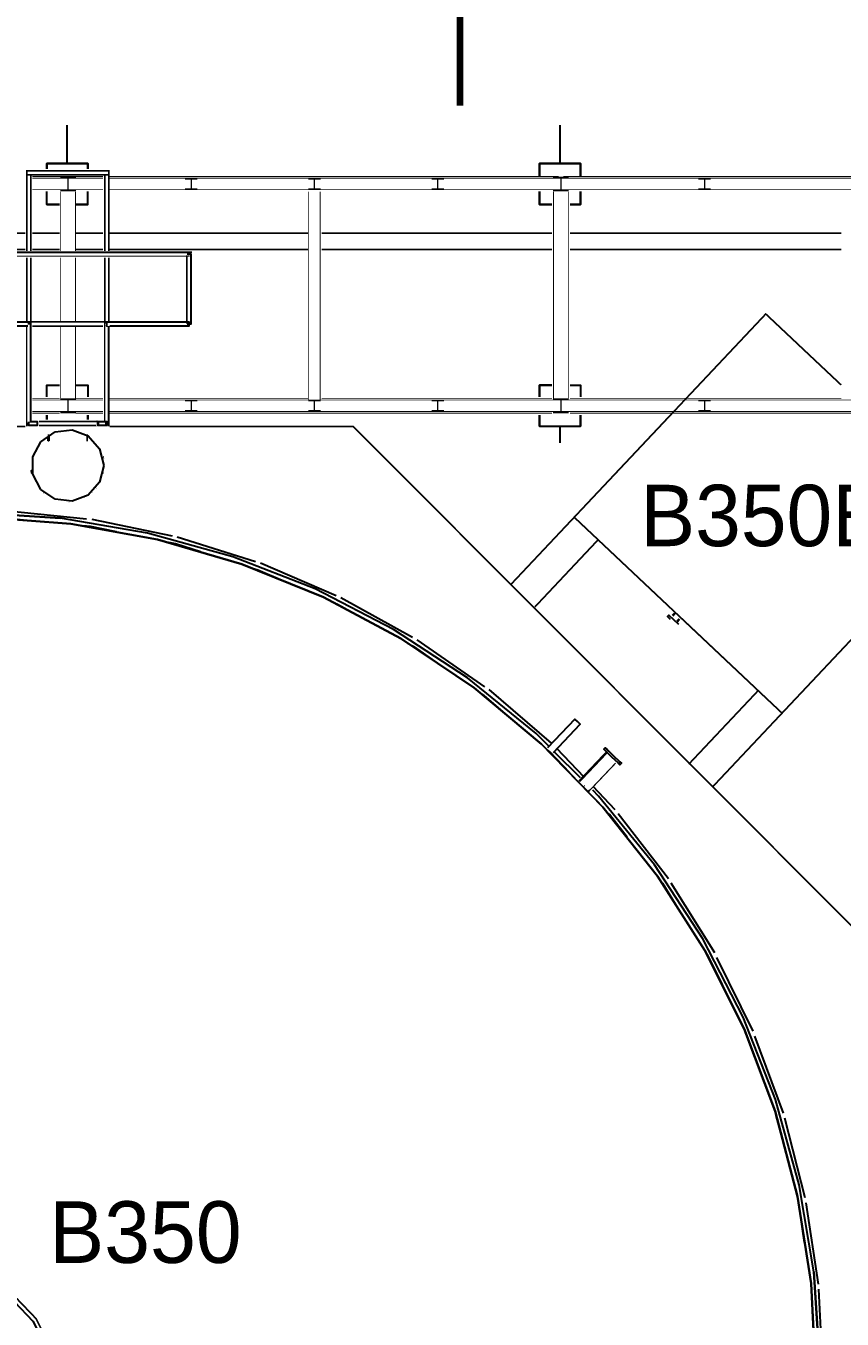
# Model space of a CAD drawing. Extents: x -57244 to 324435, y 15553 to 159369.
# Drawn here: x 164542 to 174480, y 123362 to 139101 of the extents above; entities that cross this region are included whole.
import ezdxf

# ---------------------------------------------------------------- set-up
doc = ezdxf.new("R2010")
doc.units = 0
doc.header["$LTSCALE"] = 2000
doc.header["$MEASUREMENT"] = 0
doc.linetypes.add('DASHDOT', pattern=[1, 0.5, -0.25, 0, -0.25])
doc.linetypes.add('HIDDEN', pattern=[0.375, 0.25, -0.125])
doc.layers.add('AREE PDL', color=7, linetype='CONTINUOUS', lineweight=100)
doc.layers.add('BASE', color=253, linetype='CONTINUOUS')
doc.styles.add('TXT', font='TXT', dxfattribs={"height": 0.2})

msp = doc.modelspace()

# ---------------------------------------------------------------- linework, layer by layer
at = {"layer": 'AREE PDL'}
msp.add_line((169828, 138131), (169828, 143272), dxfattribs=at)
at = {"layer": 'BASE', "linetype": 'DASHDOT'}
for p, q in [((165046, 137444), (165046, 137891)), ((171046, 137444), (171046, 137891)), ((171046, 134028), (171046, 134226)), ((171001, 130312, 1200), (171334, 129962, 1200))]:
    msp.add_line(p, q, dxfattribs=at)
at = {"layer": 'BASE', "linetype": 'Continuous'}
for p, q in [((164796, 136928), (164953, 136928)), ((165296, 136928), (165147, 136928)), ((170946, 136928), (170796, 136928)), ((171167, 136928), (171296, 136928)), ((164796, 134365, 150), (164796, 134309, 150)), ((164796, 134309, 150), (164796, 134365, 150)), ((164796, 134365, -100), (164796, 134309, -100)), ((165296, 134365, 150), (165296, 134309, 150)), ((165296, 134365, 150), (165296, 134309, 150)), ((165296, 134309, -100), (165296, 134365, -100)), ((170796, 134228, -100), (170796, 134365, -100)), ((171296, 134365, -100), (171296, 134228, -100)), ((168063, 132249, 1200), (167062, 132641, 1200)), ((169920, 131166, 1200), (169019, 131755, 1200)), ((170755, 130488, 1200), (170900, 130342, 1200)), ((170984, 130259, 1200), (171289, 129954, 1200)), ((171289, 129954, 1220), (170984, 130259, 1220)), ((173471, 126403, 19694), (173470, 126404, 19694)), ((174136, 123936, 1200), (174205, 122862, 1200)), ((174102, 123780, 19694), (174156, 122728, 19694))]:
    msp.add_line(p, q, dxfattribs=at)
at = {"layer": 'BASE', "linetype": 'HIDDEN'}
for p, q in [((164793, 134087, 149), (164842, 134121, 149)), ((164823, 134108, 249), (164814, 134102, 249))]:
    msp.add_line(p, q, dxfattribs=at)
at = {"layer": 'BASE', "linetype": 'Continuous'}
for points, elevation in [([(165296, 137361), (165296, 137428), (164796, 137428), (164796, 137361)], 150), ([(164796, 137361), (164796, 137428), (165296, 137428), (165296, 137361)], 150), ([(170796, 137278), (170796, 137428), (171296, 137428), (171296, 137278)], 150), ([(171296, 137278), (171296, 137428), (170796, 137428), (170796, 137278)], 150), ([(164953, 136928), (164796, 136928), (164796, 137084)], 150), ([(164953, 136928), (164796, 136928), (164796, 137084)], 150), ([(165147, 136928), (165296, 136928), (165296, 137084)], 150), ([(165147, 136928), (165296, 136928), (165296, 137084)], 150), ([(170946, 136928), (170796, 136928), (170796, 137084)], 150), ([(170796, 137084), (170796, 136928), (170946, 136928)], 150), ([(171167, 136928), (171296, 136928), (171296, 137084)], 150), ([(171296, 137084), (171296, 136928), (171167, 136928)], 150), ([(164796, 134587), (164796, 134728), (164953, 134728)], 150), ([(164796, 134587), (164796, 134728), (164953, 134728)], 150), ([(164796, 134587), (164796, 134728), (164953, 134728)], -100), ([(165147, 134728), (165296, 134728), (165296, 134587)], 150), ([(165147, 134728), (165296, 134728), (165296, 134587)], 150), ([(165147, 134728), (165296, 134728), (165296, 134587)], -100), ([(170946, 134728), (170796, 134728), (170796, 134587)], 150), ([(170946, 134728), (170796, 134728), (170796, 134587)], 150), ([(170796, 134587), (170796, 134728), (170946, 134728)], -100), ([(171167, 134728), (171296, 134728), (171296, 134587)], 150), ([(171167, 134728), (171296, 134728), (171296, 134587)], -100), ([(171167, 134728), (171296, 134728), (171296, 134587)], 150), ([(170796, 134365), (170796, 134228), (171296, 134228), (171296, 134365)], 150), ([(170796, 134365), (170796, 134228), (171296, 134228), (171296, 134365)], 150), ([(170900, 130342), (170755, 130488), (169920, 131166), (169019, 131755), (168063, 132249), (167062, 132641), (166025, 132929), (164964, 133108), (163890, 133177), (162815, 133135), (161750, 132984), (160706, 132723), (159695, 132356), (158726, 131888), (157811, 131322), (156959, 130665), (156269, 130011)], 1220), ([(157811, 131322), (158726, 131888), (159695, 132356), (160706, 132723), (161750, 132984), (162815, 133135), (163890, 133177), (164964, 133108)], 1200), ([(173663, 125891), (173285, 126893), (172807, 127850), (172232, 128754), (171567, 129593), (170820, 130360), (169998, 131046), (169109, 131644), (168164, 132147), (167172, 132551), (166144, 132850), (165091, 133042), (164023, 133124)], 19694), ([(164023, 133124), (165091, 133042), (166144, 132850), (167172, 132551), (168164, 132147), (169109, 131644), (169998, 131046), (170820, 130360), (171567, 129593), (172232, 128754), (172807, 127850), (173285, 126893), (173663, 125891), (173936, 124855), (174101, 123797), (174156, 122728)], 19694), ([(164176, 133114), (164282, 133114), (164592, 133083)], 19693), ([(165647, 132943), (165330, 133008), (165230, 133018)], 19693), ([(173857, 120105), (174011, 120722), (174163, 121787), (174205, 122862), (174136, 123936), (173956, 124997), (173669, 126034), (173276, 127036), (172783, 127992), (172194, 128892), (171515, 129727), (171445, 129798)], 1220), ([(173956, 124997), (173669, 126034), (173276, 127036), (172783, 127992), (172194, 128892), (171515, 129727), (171445, 129798)], 1200), ([(174156, 122728), (174101, 123797), (173936, 124855), (173663, 125891)], 19694)]:
    msp.add_lwpolyline(points, dxfattribs=dict(at, elevation=elevation))
for points, const_width, elevation in [([(164553, 137338), (165553, 137338), (165553, 137288), (164553, 137288)], 20, 4849), ([(165146, 137102), (165146, 137092), (164966, 137092), (164966, 137102), (165053, 137102), (165053, 137254), (164966, 137254), (164966, 137263), (165146, 137263), (165146, 137254), (165059, 137254), (165059, 137102)], 10, 4750), ([(166486, 137236), (166486, 137244), (166626, 137244), (166626, 137236), (166558, 137236), (166558, 137120), (166626, 137120), (166626, 137111), (166486, 137111), (166486, 137120), (166553, 137120), (166553, 137236)], 10, 4750), ([(167986, 137111), (167986, 137120), (168053, 137120), (168053, 137236), (167986, 137236), (167986, 137244), (168126, 137244), (168126, 137236), (168058, 137236), (168058, 137120), (168126, 137120), (168126, 137111)], 10, 4750), ([(169486, 137120), (169486, 137111), (169626, 137111), (169626, 137120), (169558, 137120), (169558, 137236), (169626, 137236), (169626, 137244), (169486, 137244), (169486, 137236), (169553, 137236), (169553, 137120)], 10, 4750), ([(170966, 137263), (170966, 137254), (171053, 137254), (171053, 137102), (170966, 137102), (170966, 137092), (171146, 137092), (171146, 137102), (171059, 137102), (171059, 137254), (171146, 137254), (171146, 137263)], 10, 4750), ([(171059, 137108), (178053, 137108), (178053, 137248), (171059, 137248)], 10, 4750), ([(172876, 137244), (172736, 137244), (172736, 137236), (172803, 137236), (172803, 137120), (172736, 137120), (172736, 137111), (172876, 137111), (172876, 137120), (172808, 137120), (172808, 137236), (172876, 137236)], 10, 4750), ([(165053, 134554), (165053, 134402), (164966, 134402), (164966, 134392), (165146, 134392), (165146, 134402), (165059, 134402), (165059, 134554), (165146, 134554), (165146, 134563), (164966, 134563), (164966, 134554)], 10, 4000), ([(166486, 134420), (166486, 134411), (166626, 134411), (166626, 134420), (166558, 134420), (166558, 134536), (166626, 134536), (166626, 134544), (166486, 134544), (166486, 134536), (166553, 134536), (166553, 134420)], 10, 4000), ([(168058, 134536), (168126, 134536), (168126, 134544), (167986, 134544), (167986, 134536), (168053, 134536), (168053, 134420), (167986, 134420), (167986, 134411), (168126, 134411), (168126, 134420), (168058, 134420)], 10, 4000), ([(169626, 134420), (169558, 134420), (169558, 134536), (169626, 134536), (169626, 134544), (169486, 134544), (169486, 134536), (169553, 134536), (169553, 134420), (169486, 134420), (169486, 134411), (169626, 134411)], 10, 4000), ([(171053, 134554), (171053, 134402), (170966, 134402), (170966, 134392), (171146, 134392), (171146, 134402), (171059, 134402), (171059, 134554), (171146, 134554), (171146, 134563), (170966, 134563), (170966, 134554)], 10, 4000), ([(171059, 134408), (178053, 134408), (178053, 134548), (171059, 134548)], 10, 4000), ([(172736, 134420), (172803, 134420), (172803, 134536), (172736, 134536), (172736, 134544), (172876, 134544), (172876, 134536), (172808, 134536), (172808, 134420), (172876, 134420), (172876, 134411), (172736, 134411)], 10, 4000), ([(164814, 134125), (164814, 134050), (164823, 134050), (164823, 134125)], 10, 5749), ([(165292, 134125), (165292, 134050), (165282, 134050), (165282, 134125)], 10, 5749), ([(165398, 133476), (165398, 133477)], 10, 2436), ([(165175, 133338), (165178, 133338)], 10, 2362), ([(165258, 133365), (165260, 133366)], 10, 2362)]:
    msp.add_lwpolyline(points, close=True, dxfattribs=dict(at, const_width=const_width, elevation=elevation))
for points, const_width, elevation in [([(164553, 137288), (164553, 137338)], 20, 4749), ([(164553, 136362), (164553, 137288), (164603, 137288), (164603, 136362)], 20, 4849), ([(164553, 137288), (164553, 137250)], 20, 4749), ([(164603, 137250), (164603, 137288)], 20, 4749), ([(165053, 137268), (164620, 137268)], 10, 3240), ([(165053, 137250), (165053, 137268), (164620, 137268)], 10, 3250), ([(164620, 137268), (165053, 137268), (165053, 137250)], 10, 3088), ([(164620, 137248), (165053, 137248), (165053, 137108), (164620, 137108)], 10, 4750), ([(164620, 137248), (165053, 137248)], 10, 4626), ([(164620, 137248), (165053, 137248), (165053, 137111)], 10, 4617), ([(165053, 137248), (165053, 137181)], 10, 4741), ([(165480, 137268), (165059, 137268), (165059, 137222)], 10, 3089), ([(165059, 137222), (165059, 137268), (165480, 137268)], 10, 3250), ([(165480, 137268), (165059, 137268)], 10, 3079), ([(165059, 137222), (165059, 137268)], 10, 3240), ([(165480, 137248), (165059, 137248), (165059, 137181)], 10, 4626), ([(165480, 137108), (165059, 137108), (165059, 137248)], 10, 4617), ([(165059, 137248), (165059, 137181)], 10, 4741), ([(165480, 137248), (165059, 137248), (165059, 137108), (165480, 137108)], 10, 4750), ([(165553, 136362), (165553, 137288), (165503, 137288), (165503, 136362)], 20, 4849), ([(165503, 137288), (165503, 137250)], 20, 4749), ([(165553, 137250), (165553, 137288)], 20, 4749), ([(165563, 137268), (171029, 137268)], 10, 3250), ([(171029, 137268), (165563, 137268)], 10, 3088), ([(165563, 137268), (171029, 137268)], 10, 3079), ([(171053, 137248), (165563, 137248)], 10, 4626), ([(165563, 137248), (171053, 137248), (171053, 137108), (165563, 137108)], 10, 4750), ([(169586, 137244), (169531, 137244)], 10, 4626), ([(169586, 137244), (169531, 137244)], 10, 3250), ([(171053, 137250), (171053, 137102), (171029, 137102)], 10, 150), ([(171053, 137248), (171053, 137181)], 10, 4741), ([(171053, 137248), (171053, 137111)], 10, 4617), ([(171053, 137248), (171053, 137248)], 10, 4750), ([(171059, 137250), (171059, 137111)], 10, 150), ([(172749, 137108), (171059, 137108), (171059, 137248)], 10, 4617), ([(171059, 137108), (171059, 137248)], 10, 4750), ([(178053, 137268), (171084, 137268)], 10, 3240), ([(171084, 137268), (178053, 137268), (178053, 137250)], 10, 3088), ([(171084, 137268), (178053, 137268), (178053, 137250)], 10, 3250), ([(172832, 137244), (172777, 137244)], 10, 4626), ([(164553, 137084), (164553, 136362)], 20, 4749), ([(164603, 137084), (164603, 136362)], 20, 4749), ([(165053, 137175), (165053, 137111)], 10, 4741), ([(165059, 137175), (165059, 137108), (165480, 137108)], 10, 4741), ([(165059, 137108), (165059, 137175)], 10, 4626), ([(165503, 136362), (165503, 137084)], 20, 4749), ([(165553, 137084), (165553, 136362)], 20, 4749), ([(165563, 137108), (166507, 137108)], 10, 4741), ([(166507, 137108), (165563, 137108)], 10, 4617), ([(166558, 137139), (166558, 137120), (166626, 137120), (166626, 137111), (166486, 137111), (166486, 137120), (166553, 137120), (166553, 137139)], 10, 4626), ([(166558, 137120), (166558, 137139)], 10, 4742), ([(168005, 137108), (166618, 137108)], 10, 4741), ([(168005, 137108), (166618, 137108)], 10, 4617), ([(168116, 137111), (167986, 137111), (167986, 137120), (168053, 137120), (168053, 137139)], 10, 4626), ([(168053, 137139), (168053, 137120), (167986, 137120), (167986, 137111), (168005, 137111)], 10, 3250), ([(168126, 137111), (168126, 137120), (168058, 137120), (168058, 137139)], 10, 4626), ([(168058, 137139), (168058, 137120), (168126, 137120), (168126, 137111)], 10, 3250), ([(168116, 137108), (169503, 137108)], 10, 4617), ([(169503, 137108), (168116, 137108)], 10, 4741), ([(169586, 137236), (169558, 137236), (169558, 137120), (169626, 137120), (169626, 137111), (169486, 137111), (169486, 137120), (169553, 137120), (169553, 137236), (169531, 137236)], 10, 3250), ([(169553, 137175), (169553, 137120), (169486, 137120), (169486, 137111), (169626, 137111), (169626, 137120), (169558, 137120), (169558, 137175)], 10, 4626), ([(169553, 137181), (169553, 137236), (169531, 137236)], 10, 4626), ([(169586, 137236), (169558, 137236), (169558, 137181)], 10, 4626), ([(169558, 137236), (169558, 137181)], 10, 4742), ([(169558, 137120), (169558, 137175)], 10, 4742), ([(169614, 137108), (171029, 137108)], 10, 4617), ([(171029, 137108), (169614, 137108)], 10, 4741), ([(171056, 137092), (171029, 137092)], 10, 150), ([(171053, 137111), (171053, 137175)], 10, 4741), ([(171059, 137175), (171059, 137108), (172749, 137108)], 10, 4626), ([(171059, 137175), (171059, 137108), (172749, 137108)], 10, 4741), ([(172803, 137175), (172803, 137120), (172736, 137120), (172736, 137111), (172876, 137111), (172876, 137120), (172808, 137120), (172808, 137175)], 10, 4626), ([(172803, 137181), (172803, 137236), (172777, 137236)], 10, 4626), ([(172808, 137181), (172808, 137236), (172832, 137236)], 10, 4626), ([(172808, 137181), (172808, 137236)], 10, 4742), ([(172808, 137120), (172808, 137175)], 10, 4742), ([(172860, 137108), (174497, 137108)], 10, 4741), ([(172860, 137108), (174497, 137108)], 10, 4626), ([(174497, 137108), (172860, 137108)], 10, 4617), ([(164966, 137084), (164966, 136362)], 10, 3838), ([(164966, 136362), (164966, 137084)], 10, 3829), ([(164966, 136362), (164966, 137084)], 10, 3990), ([(164966, 136362), (164966, 137084)], 10, 4000), ([(165146, 136362), (165146, 137084)], 10, 4000), ([(168126, 137084), (168126, 134545), (167986, 134545), (167986, 137084)], 10, 4000), ([(168053, 134545), (167986, 134545), (167986, 137084)], 10, 3876), ([(168126, 137084), (168126, 134545), (167986, 134545)], 10, 3867), ([(168058, 134545), (168126, 134545), (168126, 137084)], 10, 3991), ([(171146, 137084), (171146, 134564), (170966, 134564), (170966, 137084)], 10, 4000), ([(170966, 137084), (170966, 134587)], 10, 3990), ([(170966, 137084), (170966, 134587)], 10, 3838), ([(170966, 134587), (170966, 137084)], 10, 3829), ([(171059, 134564), (171146, 134564), (171146, 137084)], 10, 3838), ([(171059, 134564), (171146, 134564), (171146, 137084)], 10, 3990), ([(162151, 136578), (164537, 136578)], 20, 500), ([(164953, 136578), (164620, 136578)], 20, 500), ([(165480, 136578), (165147, 136578)], 20, 500), ([(165563, 136578), (167977, 136578)], 20, 500), ([(168143, 136578), (170946, 136578)], 20, 500), ([(171167, 136578), (174469, 136578)], 20, 500), ([(164537, 136378), (162151, 136378)], 20, -100), ([(162151, 136378), (164537, 136378)], 20, 500), ([(164620, 136378), (164953, 136378)], 20, -100), ([(164620, 136378), (164953, 136378)], 20, 500), ([(165147, 136378), (165480, 136378)], 20, 500), ([(165147, 136378), (165480, 136378)], 20, -100), ([(167977, 136378), (165563, 136378)], 20, 500), ([(167977, 136378), (165563, 136378)], 20, -100), ([(166503, 136307), (166503, 135475)], 20, 5849), ([(166553, 136335), (166553, 136348), (166534, 136348)], 20, 4849), ([(168143, 136378), (170946, 136378)], 20, -100), ([(170946, 136378), (168143, 136378)], 20, 500), ([(174469, 136378), (171167, 136378)], 20, 500), ([(171167, 136378), (174469, 136378)], 20, -100), ([(164553, 135502), (164553, 136279)], 20, 4749), ([(164553, 135502), (164553, 136279)], 20, 4849), ([(164603, 136279), (164603, 135475)], 20, 4849), ([(164603, 136279), (164603, 135475)], 20, 4749), ([(164966, 136279), (164966, 135502)], 10, 3838), ([(164966, 135502), (164966, 136279)], 10, 4000), ([(164966, 135502), (164966, 136279)], 10, 3990), ([(164966, 135502), (164966, 136279)], 10, 3829), ([(165146, 135502), (165146, 136279)], 10, 4000), ([(165503, 135475), (165503, 136279)], 20, 4849), ([(165503, 136279), (165503, 135475)], 20, 4749), ([(165553, 136279), (165553, 135502)], 20, 4749), ([(165553, 136279), (165553, 135502)], 20, 4849), ([(170447, 132303), (173550, 135595)], 20, 1452), ([(173550, 135595), (172600, 134587)], 20, 1452), ([(164565, 135498), (165536, 135498)], 20, 4849), ([(164565, 135498), (164603, 135498)], 20, 4849), ([(165480, 135448), (164620, 135448)], 20, 4849), ([(165480, 135448), (164620, 135448)], 20, 4749), ([(164966, 134587), (164966, 135447)], 10, 3990), ([(164966, 135447), (164966, 134564), (165146, 134564), (165146, 135447)], 10, 4000), ([(164966, 135447), (164966, 134587)], 10, 3829), ([(164966, 135447), (164966, 134587)], 10, 3838), ([(165503, 135498), (165536, 135498)], 20, 4849), ([(164620, 134568), (164953, 134568)], 10, 3079), ([(164620, 134568), (164953, 134568)], 10, 3250), ([(165480, 134568), (165147, 134568)], 10, 3250), ([(165147, 134568), (165480, 134568)], 10, 3240), ([(165147, 134568), (165480, 134568)], 10, 3079), ([(165563, 134568), (167977, 134568)], 10, 3079), ([(167977, 134568), (165563, 134568)], 10, 3250), ([(167977, 134568), (165563, 134568)], 10, 3240), ([(168143, 134568), (170946, 134568)], 10, 3079), ([(168143, 134568), (170946, 134568)], 10, 3250), ([(168143, 134568), (170946, 134568)], 10, 3240), ([(174469, 134568), (171167, 134568)], 10, 3250), ([(174469, 134568), (171167, 134568)], 10, 3079), ([(164620, 134548), (165053, 134548), (165053, 134408), (164620, 134408)], 10, 4000), ([(165059, 134531), (165059, 134554), (165146, 134554), (165146, 134563), (164966, 134563), (164966, 134554), (165053, 134554), (165053, 134531)], 10, 150), ([(165053, 134420), (165053, 134402), (164966, 134402), (164966, 134393)], 10, 150), ([(164981, 134564), (165053, 134564)], 10, 3838), ([(165053, 134548), (165053, 134408), (164981, 134408)], 10, 3867), ([(165053, 134475), (165053, 134408), (164981, 134408)], 10, 3991), ([(165053, 134481), (165053, 134548)], 10, 3991), ([(165053, 134548), (165053, 134548)], 10, 4000), ([(165059, 134564), (165146, 134564)], 10, 3838), ([(165480, 134548), (165059, 134548), (165059, 134408), (165480, 134408)], 10, 4000), ([(165480, 134548), (165059, 134548)], 10, 3991), ([(165059, 134408), (165059, 134548)], 10, 4000), ([(165146, 134393), (165146, 134402), (165059, 134402), (165059, 134420)], 10, 150), ([(165563, 134408), (171053, 134408), (171053, 134548), (165563, 134548)], 10, 4000), ([(171053, 134548), (165563, 134548)], 10, 3991), ([(168058, 134545), (168053, 134545)], 10, 3992), ([(168058, 134545), (168126, 134545)], 10, 3876), ([(169586, 134544), (169531, 134544)], 10, 3876), ([(169586, 134544), (169531, 134544)], 10, 3250), ([(169531, 134536), (169553, 134536), (169553, 134481)], 10, 3876), ([(169531, 134420), (169553, 134420), (169553, 134536), (169531, 134536)], 10, 3250), ([(169553, 134475), (169553, 134420), (169531, 134420)], 10, 3876), ([(169558, 134411), (169531, 134411)], 10, 3876), ([(169558, 134411), (169531, 134411)], 10, 3250), ([(169558, 134481), (169558, 134536)], 10, 3992), ([(169558, 134420), (169558, 134536), (169586, 134536)], 10, 3250), ([(169586, 134536), (169558, 134536), (169558, 134481)], 10, 3876), ([(169558, 134475), (169558, 134420)], 10, 3876), ([(169558, 134475), (169558, 134420)], 10, 3992), ([(171146, 134393), (171146, 134402), (171059, 134402), (171059, 134554), (171146, 134554), (171146, 134563), (170966, 134563), (170966, 134554), (171053, 134554), (171053, 134402), (170966, 134402), (170966, 134393)], 10, 150), ([(171053, 134564), (170973, 134564)], 10, 3838), ([(171053, 134475), (171053, 134408), (170973, 134408)], 10, 3876), ([(171053, 134548), (171053, 134481)], 10, 3876), ([(171053, 134548), (171053, 134548)], 10, 4000), ([(171059, 134548), (178053, 134548)], 10, 3991), ([(171059, 134548), (171059, 134408)], 10, 4000), ([(172832, 134544), (172777, 134544)], 10, 3250), ([(172777, 134544), (172832, 134544)], 10, 3876), ([(172803, 134481), (172803, 134536), (172777, 134536)], 10, 3876), ([(172777, 134420), (172803, 134420), (172803, 134536), (172777, 134536)], 10, 3250), ([(172777, 134420), (172803, 134420), (172803, 134475)], 10, 3876), ([(172804, 134411), (172777, 134411)], 10, 3250), ([(172804, 134411), (172777, 134411)], 10, 3876), ([(172832, 134536), (172808, 134536), (172808, 134481)], 10, 3876), ([(172808, 134481), (172808, 134536)], 10, 3992), ([(172832, 134536), (172808, 134536), (172808, 134420)], 10, 3250), ([(172808, 134475), (172808, 134420)], 10, 3876), ([(172808, 134420), (172808, 134475)], 10, 3992), ([(164553, 134254), (164553, 134238), (164565, 134238)], 20, 4749), ([(164565, 134238), (164553, 134238), (164553, 134254)], 20, 4849), ([(164620, 134408), (164953, 134408)], 10, 3991), ([(164953, 134408), (164620, 134408)], 10, 3867), ([(164953, 134388), (164620, 134388)], 10, 3250), ([(164953, 134388), (164620, 134388)], 10, 3240), ([(164703, 134288), (165425, 134288)], 20, 4849), ([(165119, 134392), (164981, 134392)], 10, 150), ([(165480, 134408), (165059, 134408)], 10, 3876), ([(165147, 134388), (165480, 134388)], 10, 3079), ([(165147, 134388), (165480, 134388)], 10, 3088), ([(165147, 134388), (165480, 134388)], 10, 3250), ([(165425, 134247), (165415, 134241), (165415, 134285), (165425, 134279)], 20, 5849), ([(165415, 134285), (165415, 134241), (165425, 134247)], 20, 4849), ([(165536, 134238), (165553, 134238), (165553, 134254)], 20, 4849), ([(165536, 134238), (165553, 134238), (165553, 134254)], 20, 4749), ([(169531, 134408), (165563, 134408)], 10, 3876), ([(170946, 134388), (165563, 134388)], 10, 3088), ([(165563, 134388), (170946, 134388)], 10, 3079), ([(170946, 134388), (165563, 134388)], 10, 3250), ([(169558, 134408), (170946, 134408)], 10, 3876), ([(170973, 134392), (171140, 134392)], 10, 150), ([(177965, 134388), (171167, 134388)], 10, 3250), ([(171167, 134388), (177965, 134388)], 10, 3079), ([(172390, 134365), (171218, 133121), (172430, 131979)], 20, 1452), ([(164537, 134227), (159002, 134232), (155439, 130675)], 20, 1200), ([(165397, 134238), (164703, 134238)], 20, 4849), ([(164703, 134238), (165397, 134238)], 20, 4749), ([(164814, 134125), (164823, 134125)], 10, 249), ([(173042, 115749), (175252, 117954), (175260, 127481), (168529, 134224), (165563, 134226)], 20, 1200), ([(175260, 127481), (168529, 134224)], 20, 500), ([(165491, 133838), (165484, 133867)], 10, 2399), ([(165398, 133477), (165398, 133476), (165397, 133476), (165398, 133476)], 10, 2362), ([(165397, 133476), (165398, 133476), (165397, 133476)], 10, 2436), ([(164759, 133414), (164753, 133418)], 10, 2399), ([(164811, 133394), (164814, 133391)], 10, 2436), ([(164811, 133394), (164814, 133391)], 10, 2436), ([(165175, 133338), (165178, 133338)], 10, 2436), ([(165178, 133338), (165175, 133338)], 10, 2436), ([(165258, 133365), (165260, 133366)], 10, 2436), ([(165258, 133365), (165260, 133366)], 10, 2436), ([(172904, 129841), (176080, 133212)], 20, 1802), ([(165091, 133042), (164023, 133124), (162953, 133097), (161891, 132959), (160849, 132713)], 20, 19694), ([(165092, 133042), (166144, 132850), (167172, 132551), (168164, 132147)], 20, 19694), ([(170738, 132028), (171509, 132847)], 20, 1452), ([(168168, 132145), (169109, 131644), (169998, 131046), (170820, 130360), (171567, 129593)], 20, 19694), ([(172416, 131923), (172442, 131951)], 30, 1752), ([(172499, 131914), (172489, 131923)], 20, 1452), ([(172527, 131888), (173748, 130737)], 20, 1452), ([(172499, 131882), (172471, 131852)], 30, 1752), ([(172613, 130116), (173457, 131011)], 20, 1802), ([(171278, 129906), (171611, 130257)], 30, 2454), ([(171342, 129843), (171334, 129850)], 30, 2527), ([(171568, 129593), (172232, 128754)], 20, 19694), ([(172245, 128733), (172804, 127854)], 20, 19694), ([(172807, 127850), (173285, 126893), (173663, 125891), (173936, 124855)], 20, 19694), ([(173937, 124849), (174101, 123797)], 20, 19694), ([(162727, 122301), (162903, 122011), (163157, 121788), (163467, 121651), (163804, 121614), (164137, 121680), (164434, 121843), (164668, 122088), (164818, 122392), (164869, 122727), (164818, 123062), (164668, 123366), (164434, 123610), (164137, 123773), (163804, 123839), (163467, 123803), (163157, 123666), (162903, 123443), (162727, 123153), (162770, 123135)], 20, 24330), ([(173936, 120604), (174101, 121659), (174156, 122728), (174101, 123795)], 20, 19694)]:
    msp.add_lwpolyline(points, dxfattribs=dict(at, const_width=const_width, elevation=elevation))
at = {"layer": 'BASE', "linetype": 'Continuous', "extrusion": (0, -0.707107, 0.707107), "const_width": 20, "elevation": -92241}
msp.add_lwpolyline([(166528, 100526), (166528, 100513), (163788, 100513)], dxfattribs=at)
at = {"layer": 'BASE', "linetype": 'Continuous', "extrusion": (0.707107, -0.707107, 0), "const_width": 20, "elevation": 21358}
msp.add_lwpolyline([(214148, 5874), (214112, 5849)], dxfattribs=at)
at = {"layer": 'BASE', "linetype": 'Continuous', "extrusion": (-1.15281e-05, 1.08639e-05, 1), "const_width": 20, "elevation": 1801}
msp.add_lwpolyline([(172600, 134587), (173550, 135595), (174469, 134730)], dxfattribs=at)
at = {"layer": 'BASE', "linetype": 'Continuous', "extrusion": (-0.707699, 0, 0.706514), "const_width": 20, "elevation": -112321}
msp.add_lwpolyline([(-135447, 120398), (-134263, 120398), (-134263, 120415)], dxfattribs=at)
at = {"layer": 'BASE', "linetype": 'Continuous', "extrusion": (-0.707107, 0, 0.707107), "const_width": 20, "elevation": -112892}
msp.add_lwpolyline([(-134282, 121164), (-135473, 121164), (-135473, 121171)], dxfattribs=at)
at = {"layer": 'BASE', "linetype": 'Continuous', "extrusion": (-0.707107, -0.707107, 0), "const_width": 20, "elevation": -213547}
msp.add_lwpolyline([(21959, 5874), (21924, 5849)], dxfattribs=at)
at = {"layer": 'BASE', "linetype": 'Continuous', "extrusion": (0, 1, 0), "const_width": 10, "elevation": 134548}
msp.add_lwpolyline([(-167986, 3992), (-167986, 4000), (-168126, 4000)], dxfattribs=at)
at = {"layer": 'BASE', "linetype": 'Continuous', "extrusion": (1, 0, 0), "const_width": 10, "elevation": 168126}
for points in [[(134548, 3993), (134548, 4000)], [(134548, 3876), (134548, 3867)]]:
    msp.add_lwpolyline(points, dxfattribs=at)
at = {"layer": 'BASE', "linetype": 'Continuous', "extrusion": (0.706419, -0.707794, 0), "const_width": 20, "elevation": 21230}
msp.add_lwpolyline([(211368, 5849), (211354, 5859)], dxfattribs=at)
at = {"layer": 'BASE', "linetype": 'Continuous', "extrusion": (0.706824, 0.70739, 0), "const_width": 20, "elevation": 211975}
msp.add_lwpolyline([(-22157, 5849), (-22192, 5874)], dxfattribs=at)
at = {"layer": 'BASE', "linetype": 'Continuous', "extrusion": (-4.64118e-06, -2.50597e-06, 1), "const_width": 20, "elevation": 1801}
msp.add_lwpolyline([(172390, 134365), (171218, 133121), (173748, 130737), (176080, 133212), (174856, 134365)], dxfattribs=at)
at = {"layer": 'BASE', "linetype": 'HIDDEN', "elevation": 5749}
msp.add_lwpolyline([(164897, 133341), (164725, 133460), (164628, 133646), (164628, 133855), (164725, 134040), (164897, 134159), (165105, 134185), (165301, 134110), (165440, 133954), (165490, 133750), (165440, 133547), (165301, 133390), (165105, 133316)], close=True, dxfattribs=at)
msp.add_lwpolyline([(164823, 134108), (164823, 134050), (164814, 134050), (164814, 134102)], dxfattribs=at)
at = {"layer": 'BASE', "linetype": 'Continuous', "extrusion": (-0.970615, 0.225825, 0.083118), "const_width": 10, "elevation": -129354}
msp.add_lwpolyline([(-167658, 13274), (-167658, 13197), (-167685, 13197)], dxfattribs=at)
at = {"layer": 'BASE', "linetype": 'Continuous', "extrusion": (-0.221849, 0.975081, 0.000372168), "const_width": 10, "elevation": 93819}
msp.add_lwpolyline([(-191054, 2364), (-191059, 2364), (-191054, 2416)], dxfattribs=at)
at = {"layer": 'BASE', "linetype": 'Continuous', "extrusion": (0.225867, -0.974158, 0), "const_width": 10, "elevation": -92999}
msp.add_lwpolyline([(191444, 2399), (191432, 2538)], dxfattribs=at)
at = {"layer": 'BASE', "linetype": 'Continuous', "extrusion": (-0.175324, 0.984511, 0), "const_width": 10, "elevation": 102757}
msp.add_lwpolyline([(-185499, 2399), (-185509, 2524)], dxfattribs=at)
at = {"layer": 'BASE', "linetype": 'Continuous', "extrusion": (0.174523, 0.984653, 0), "const_width": 10, "elevation": 160519}
msp.add_lwpolyline([(-139608, 2510), (-139618, 2399)], dxfattribs=at)
at = {"layer": 'BASE', "linetype": 'Continuous', "extrusion": (-0.174006, -0.984745, 0), "const_width": 10, "elevation": -160446}
msp.add_lwpolyline([(139708, 2399), (139693, 2585)], dxfattribs=at)
at = {"layer": 'BASE', "linetype": 'Continuous', "extrusion": (0.981299, -0.173669, 0.083012), "const_width": 10, "elevation": 139382}
msp.add_lwpolyline([(160452, -9083), (160452, -9203), (160466, -9203)], dxfattribs=at)
at = {"layer": 'BASE', "linetype": 'Continuous', "extrusion": (0.768221, -0.640184, 0), "const_width": 10, "elevation": 41155}
msp.add_lwpolyline([(207972, 2454), (207967, 2399), (207972, 2399)], dxfattribs=at)
at = {"layer": 'BASE', "linetype": 'Continuous', "extrusion": (-1, 0, 0), "const_width": 10, "elevation": -165037}
msp.add_lwpolyline([(-133311, 2409), (-133310, 2399), (-133304, 2399), (-133311, 2484)], dxfattribs=at)
at = {"layer": 'BASE', "linetype": 'Continuous', "extrusion": (0.640278, -0.763635, 0.083102), "const_width": 10, "elevation": 4188}
msp.add_lwpolyline([(212414, 2058), (212428, 2058), (212428, 2113)], dxfattribs=at)
at = {"layer": 'BASE', "linetype": 'Continuous', "extrusion": (0.767862, 0.640616, 0), "const_width": 10, "elevation": 212437}
msp.add_lwpolyline([(-3476, 2399), (-3480, 2399)], dxfattribs=at)
at = {"layer": 'BASE', "linetype": 'DASHDOT', "elevation": 1200}
for points in [[(156242, 130029), (156528, 130331), (157335, 131023), (158207, 131630), (159136, 132146), (160112, 132565), (161126, 132883), (162167, 133097), (163224, 133204), (164287, 133204), (165344, 133097), (166385, 132883), (167399, 132565), (168375, 132146), (169304, 131630), (170177, 131023), (170946, 130363)], [(173891, 120077), (174031, 120616), (174192, 121667), (174246, 122728), (174192, 123789), (174031, 124840), (173765, 125868), (173395, 126865), (172928, 127819), (172365, 128720), (171715, 129561), (171447, 129843)]]:
    msp.add_lwpolyline(points, dxfattribs=at)
at = {"layer": 'BASE', "linetype": 'Continuous', "extrusion": (0, -0.996543, 0.083084), "const_width": 10, "elevation": -132643}
msp.add_lwpolyline([(165068, 13552), (165068, 13466), (165037, 13466)], dxfattribs=at)
at = {"layer": 'BASE', "linetype": 'Continuous', "extrusion": (0.000125402, 0.000609455, 1), "elevation": 19794}
msp.add_lwpolyline([(166664, 132688), (166360, 132784), (166282, 132800)], dxfattribs=at)
at = {"layer": 'BASE', "linetype": 'Continuous', "extrusion": (-0.000882418, -0.002056, 0.999997), "elevation": 19273}
msp.add_lwpolyline([(167301, 132547), (167385, 132520), (167689, 132390)], dxfattribs=at)
at = {"layer": 'BASE', "linetype": 'Continuous', "extrusion": (0.000487807, 0.001137, 0.999999), "elevation": 19925}
msp.add_lwpolyline([(168268, 132067), (168326, 132042), (168605, 131887)], dxfattribs=at)
at = {"layer": 'BASE', "linetype": 'Continuous', "extrusion": (0.685822, 0.727769, 0.000296724), "const_width": 30, "elevation": 214207}
msp.add_lwpolyline([(-35130, 1736), (-35048, 1784), (-34965, 1736)], dxfattribs=at)
at = {"layer": 'BASE', "linetype": 'Continuous', "extrusion": (0.686051, 0.727554, 1.58244e-06), "const_width": 30, "elevation": 214317}
msp.add_lwpolyline([(-34965, 1781), (-34980, 1796), (-34988, 1788)], dxfattribs=at)
at = {"layer": 'BASE', "linetype": 'Continuous', "extrusion": (-0.684703, -0.728813, 0.003657), "const_width": 30, "elevation": -214145}
msp.add_lwpolyline([(35378, 2441), (35375, 2440), (35358, 2450)], dxfattribs=at)
at = {"layer": 'BASE', "linetype": 'Continuous', "extrusion": (0.685618, 0.727961, 0), "const_width": 30, "elevation": 214196}
msp.add_lwpolyline([(-35131, 1670), (-35190, 1704)], dxfattribs=at)
at = {"layer": 'BASE', "linetype": 'Continuous', "extrusion": (0.727805, -0.685784, 0), "const_width": 30, "elevation": 35141}
msp.add_lwpolyline([(214228, 1800), (214205, 1800), (214205, 1704), (214228, 1704)], close=True, dxfattribs=at)
at = {"layer": 'BASE', "linetype": 'Continuous', "extrusion": (0.000287921, 0.000518644, 1), "elevation": 19810}
msp.add_lwpolyline([(169192, 131576), (169251, 131543), (169525, 131353)], dxfattribs=at)
at = {"layer": 'BASE', "linetype": 'Continuous', "extrusion": (0.000663448, 0.00095359, 0.999999), "elevation": 19931}
msp.add_lwpolyline([(170366, 130712), (170108, 130933), (170068, 130961)], dxfattribs=at)
at = {"layer": 'BASE', "linetype": 'Continuous', "extrusion": (0.000727747, 0.000847754, 0.999999), "elevation": 19928}
msp.add_lwpolyline([(171150, 129992), (170906, 130249), (170876, 130275)], dxfattribs=at)
at = {"layer": 'BASE', "linetype": 'Continuous', "extrusion": (-0.688159, -0.725559, 4.07629e-05), "const_width": 30, "elevation": -212636}
msp.add_lwpolyline([(35027, 2344), (35022, 2337), (35000, 2337)], dxfattribs=at)
at = {"layer": 'BASE', "linetype": 'Continuous', "extrusion": (0.628263, -0.59621, 0.499818), "const_width": 30, "elevation": 31529}
msp.add_lwpolyline([(212598, -15361), (212129, -15361), (212129, -15335)], dxfattribs=at)
at = {"layer": 'BASE', "linetype": 'Continuous', "extrusion": (-0.687826, -0.725876, 0), "const_width": 30, "elevation": -212103}
msp.add_lwpolyline([(34983, 2469), (34976, 2457)], dxfattribs=at)
at = {"layer": 'BASE', "linetype": 'Continuous', "extrusion": (0.687036, 0.726618, 0.002738), "const_width": 30, "elevation": 212071}
msp.add_lwpolyline([(-35253, 1946), (-35246, 1946), (-35244, 1943)], dxfattribs=at)
at = {"layer": 'BASE', "linetype": 'Continuous', "extrusion": (-0.687802, -0.725896, 0.001814), "const_width": 30, "elevation": -212097}
msp.add_lwpolyline([(35111, 2905), (35107, 2912), (35098, 2912)], dxfattribs=at)
at = {"layer": 'BASE', "linetype": 'Continuous', "extrusion": (-0.002373, -0.001693, 0.999996), "elevation": 19066}
msp.add_lwpolyline([(171907, 129258), (171693, 129535), (171659, 129570)], dxfattribs=at)
at = {"layer": 'BASE', "linetype": 'Continuous', "extrusion": (0.001231, 0.000952547, 0.999999), "elevation": 20028}
msp.add_lwpolyline([(172239, 128686), (172267, 128650), (172469, 128326)], dxfattribs=at)
at = {"layer": 'BASE', "linetype": 'Continuous', "extrusion": (0.000870191, 0.00054249, 0.999999), "elevation": 19913}
msp.add_lwpolyline([(172815, 127791), (172832, 127764), (173001, 127418)], dxfattribs=at)
at = {"layer": 'BASE', "linetype": 'Continuous', "extrusion": (-0.008213, -0.002942, 0.999962), "elevation": 17896}
msp.add_lwpolyline([(173616, 126484), (173469, 126882), (173460, 126901)], dxfattribs=at)
at = {"layer": 'BASE', "linetype": 'Continuous', "extrusion": (0.001624, 0.000603491, 0.999998), "elevation": 20052}
msp.add_lwpolyline([(173760, 125392), (173646, 125829), (173644, 125836)], dxfattribs=at)
at = {"layer": 'BASE', "linetype": 'Continuous', "extrusion": (0.001081, 0.000279438, 0.999999), "elevation": 19917}
msp.add_lwpolyline([(174002, 124289), (173921, 124816), (173920, 124819)], dxfattribs=at)
at = {"layer": 'BASE', "linetype": 'Continuous'}
for points in [[(163778, 136307, 5858), (163778, 136323, 5874), (163778, 136348, 5849), (166528, 136348, 5849), (166528, 136335, 5862)], [(166507, 135473, 5853), (166528, 135473, 5874), (166553, 135473, 5849), (166553, 136323, 5849), (166528, 136323, 5874), (166507, 136323, 5853)], [(164565, 135448, 5849), (163778, 135448, 5849), (163778, 135473, 5874), (163778, 135498, 5849), (164578, 135498, 5849), (164578, 135475, 5872)], [(164603, 134282, 5849), (164603, 135473, 5849), (164578, 135473, 5874), (164565, 135473, 5861)], [(165508, 134263, 5854), (165528, 134263, 5874), (165553, 134263, 5849), (165553, 135447, 5849)], [(165536, 135448, 5849), (165528, 135448, 5849), (165528, 135473, 5874), (165528, 135498, 5849), (166528, 135498, 5849), (166528, 135473, 5874), (166528, 135448, 5849), (165563, 135448, 5849)], [(164592, 134288, 5849), (164678, 134288, 5849), (164678, 134263, 5874), (164678, 134238, 5849), (164578, 134238, 5849), (164578, 134263, 5874), (164578, 134282, 5855)], [(164620, 133658, 2458), (164615, 133657, 2399), (164610, 133688, 2399), (164616, 133689, 2399), (164620, 133690, 2448)], [(172490, 131817, 1800), (172430, 131874, 1847), (172370, 131930, 1800), (172354, 131913, 1800), (172354, 131913, 1704), (172388, 131881, 1677)], [(170964, 130259, 2454), (171291, 130604, 2454), (171259, 130634, 2498), (171226, 130665, 2454), (170894, 130314, 2454)], [(171750, 130133, 2379), (171775, 130109, 2423), (171756, 130128, 2541), (171676, 130203, 2594), (171597, 130278, 2541), (171578, 130297, 2423), (171595, 130315, 2423), (171637, 130275, 2350)], [(171595, 130315, 2423), (171615, 130297, 2541), (171694, 130221, 2594), (171773, 130146, 2541), (171793, 130128, 2423), (171775, 130109, 2423)], [(162749, 123144, 24292), (162770, 123135, 24330), (162939, 123412, 24330), (163183, 123626, 24330), (163480, 123757, 24330), (163802, 123792, 24330), (164120, 123729, 24330), (164405, 123573, 24330), (164629, 123339, 24330), (164773, 123048, 24330), (164822, 122727, 24330), (164773, 122406, 24330), (164629, 122115, 24330), (164405, 121881, 24330), (164120, 121725, 24330), (163802, 121662, 24330), (163480, 121697, 24330), (163183, 121828, 24330), (162939, 122041, 24330), (162770, 122319, 24330), (162727, 122301, 24330), (162749, 122310, 24292), (162770, 122319, 24330)]]:
    msp.add_polyline3d(points, dxfattribs=at)
msp.add_polyline3d([(165528, 134238, 5849), (165428, 134238, 5849), (165428, 134263, 5874), (165428, 134288, 5849), (165528, 134288, 5849), (165528, 134263, 5874)], close=True, dxfattribs=at)

# ---------------------------------------------------------------- texts
at = {"layer": 'BASE', "linetype": 'Continuous', "style": 'TXT'}
msp.add_text('B350E', height=747.5, dxfattribs=at).set_placement((172024, 132769, -5))
at = {"layer": 'BASE', "color": 7, "linetype": 'Continuous', "style": 'TXT'}
msp.add_text('B350', height=750, dxfattribs=at).set_placement((164827, 124046))

doc.saveas('drawing.dxf')
